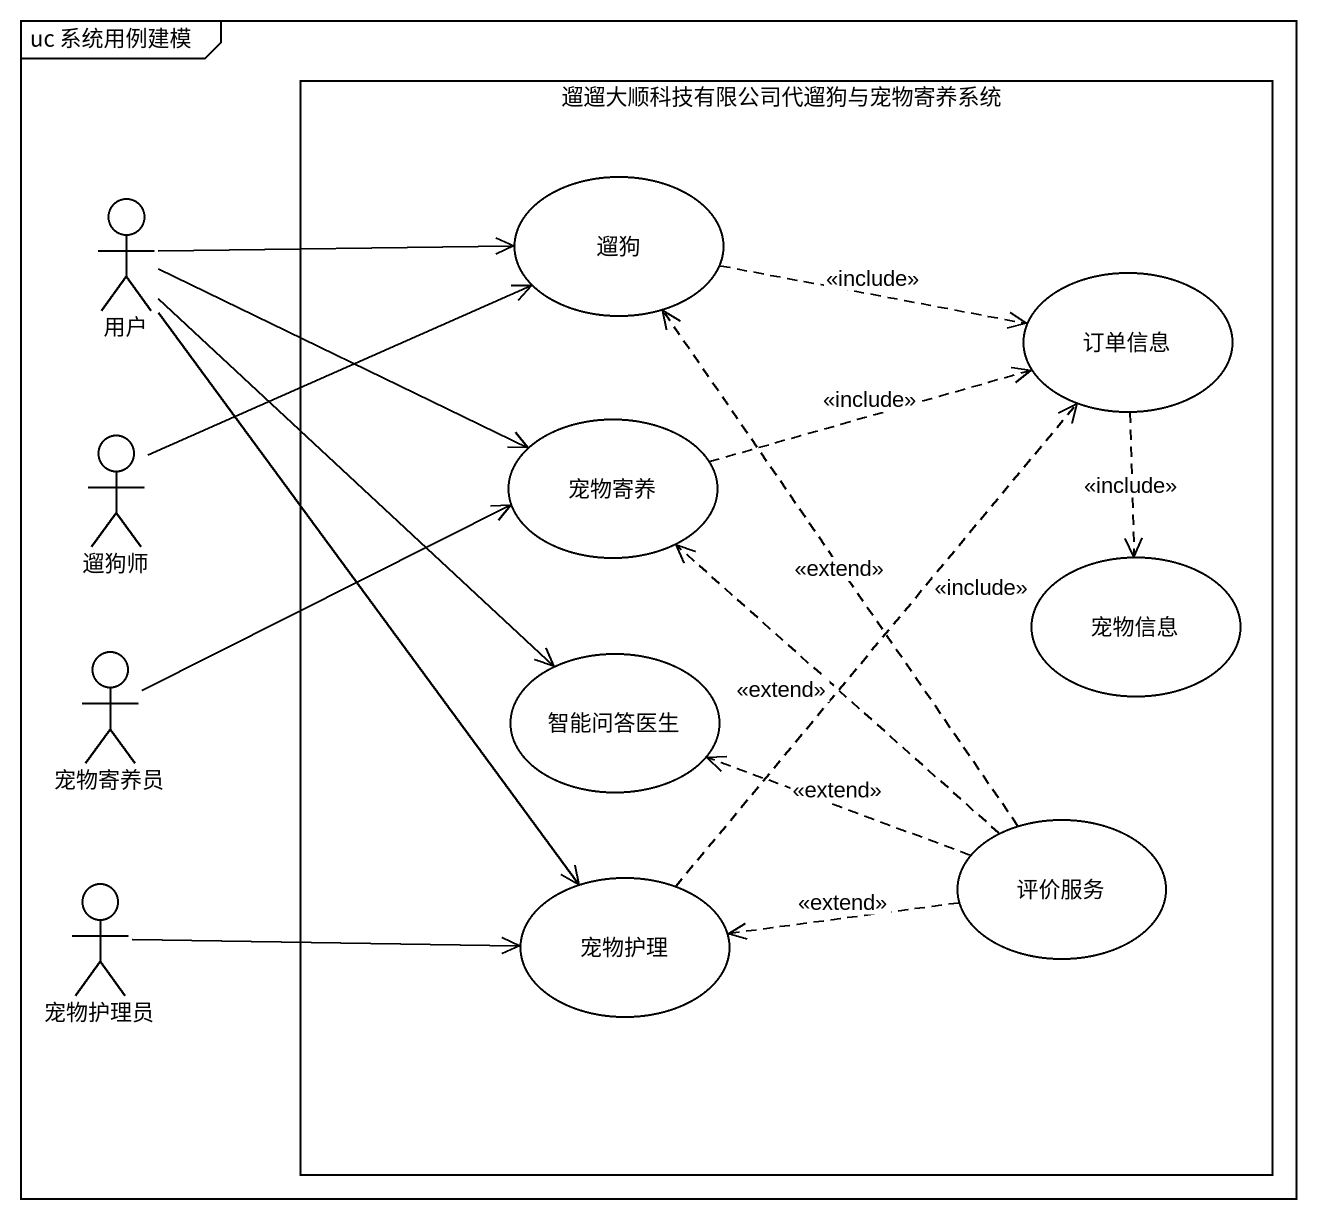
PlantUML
@startuml
mainframe uc 系统用例建模
rectangle 遛遛大顺科技有限公司代遛狗与宠物寄养系统 {
  usecase 遛狗
  usecase 订单信息
  usecase 宠物寄养
  usecase 宠物信息
  usecase 智能问答医生
  usecase 评价服务
  usecase 宠物护理
}
actor 用户
actor 遛狗师
actor 宠物寄养员
actor 宠物护理员
用户 -right-> 遛狗
用户 -right-> 宠物寄养
用户 --> 智能问答医生
用户 --> 宠物护理
遛狗 .right.> 订单信息 : <<include>>
订单信息 ..> 宠物信息 : <<include>>
遛狗师 -right-> 遛狗
宠物寄养 .right.> 订单信息 : <<include>>
宠物寄养员 -right-> 宠物寄养
评价服务 .up.> 遛狗 : <<extend>>
评价服务 .up.> 宠物寄养 : <<extend>>
评价服务 .left.> 智能问答医生 : <<extend>>
评价服务 .left.> 宠物护理 : <<extend>>
宠物护理员 -right-> 宠物护理
宠物护理 .up.> 订单信息 : <<include>>
@enduml
